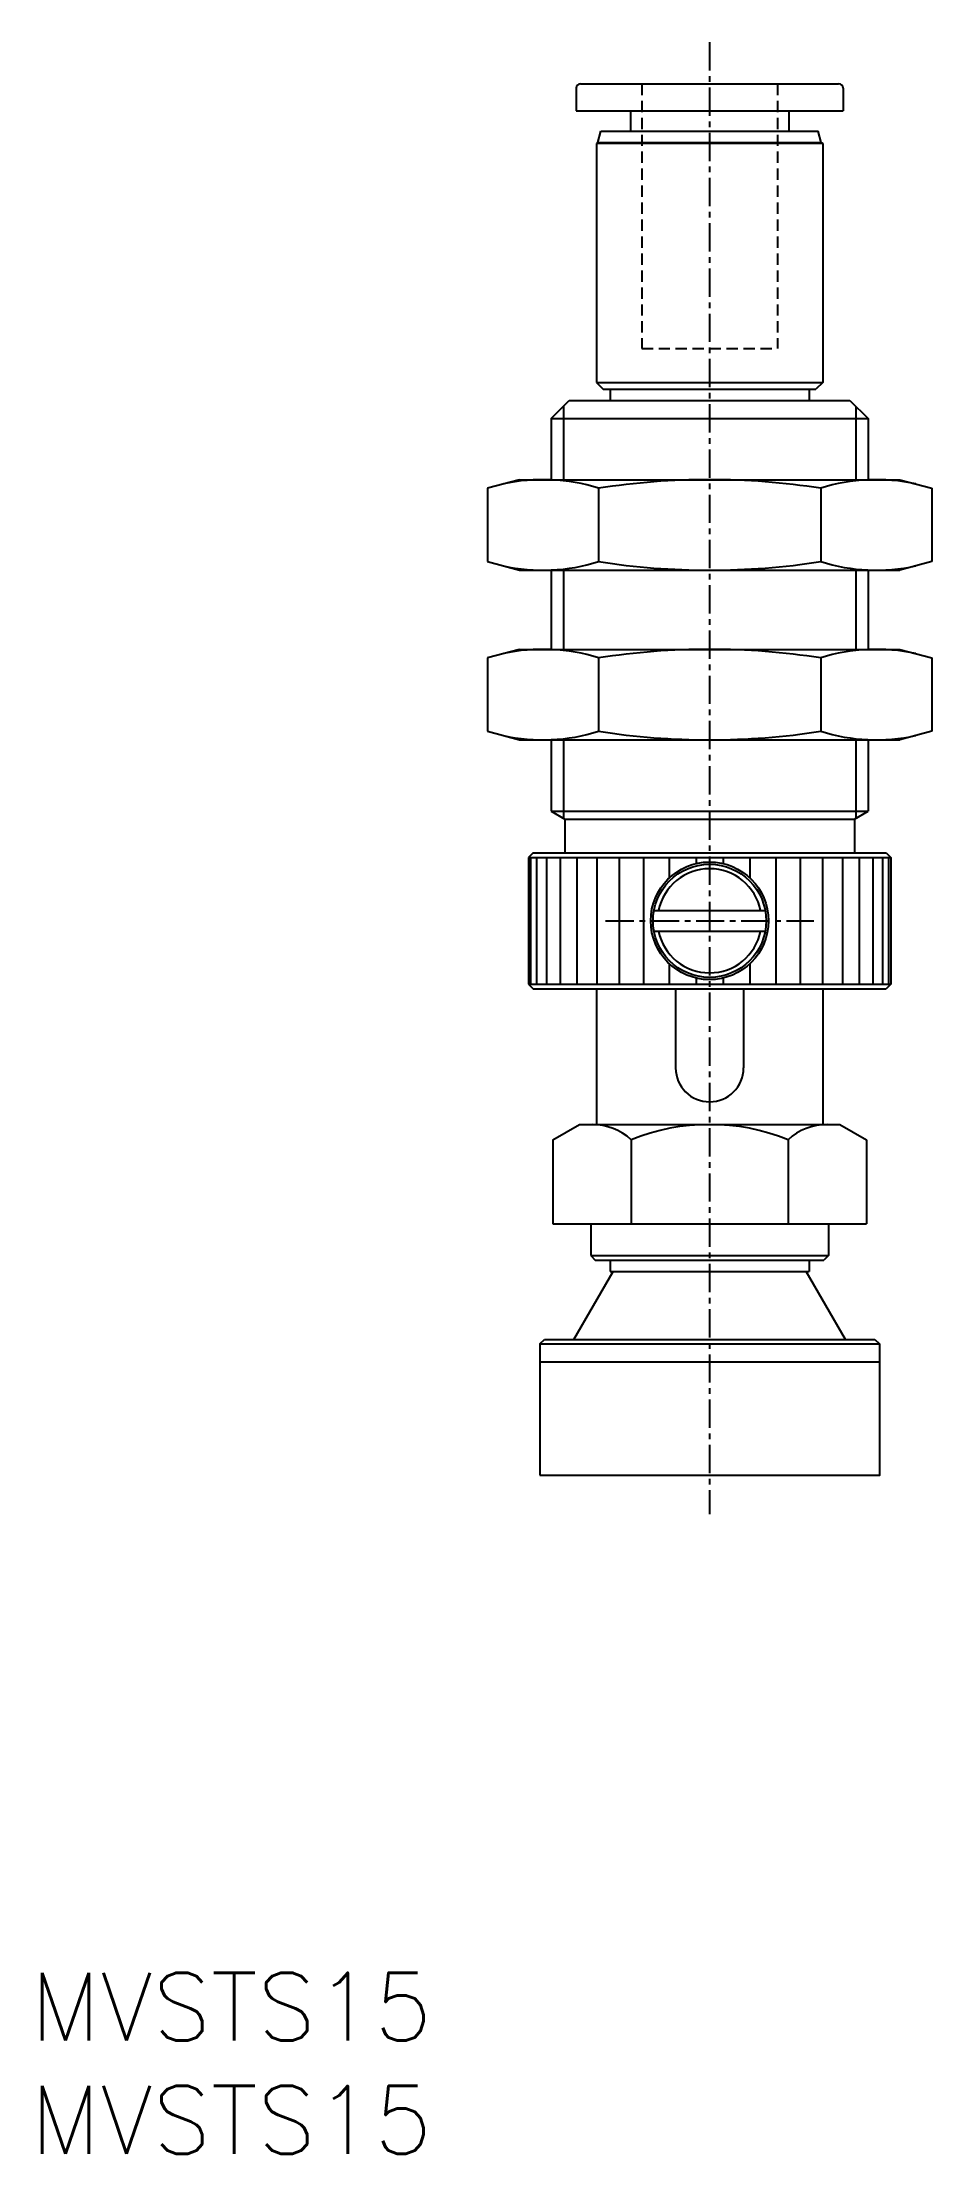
# Model space of a CAD drawing. Extents: x 0.5 to 39.8, y 0 to 93.3.
import ezdxf

# ---------------------------------------------------------------- set-up
doc = ezdxf.new("R2010")
doc.units = 0
doc.linetypes.add('CENTER', pattern=[2, 1.25, -0.25, 0.25, -0.25])
doc.linetypes.add('DASHED', pattern=[0.75, 0.5, -0.25])
doc.layers.get('0').update_dxf_attribs({"linetype": 'CONTINUOUS'})
doc.layers.add('CENTER', color=1, linetype='CENTER')
doc.styles.get("Standard").update_dxf_attribs({"font": 'txt.shx'})

# ---------------------------------------------------------------- blocks, each defined once
blk = doc.blocks.new('*U9')
at = {"color": 7, "linetype": 'CONTINUOUS'}
blk.add_text('MVSTS15', height=3, dxfattribs=at).set_placement((0, 0))
blk = doc.blocks.new('*U10')
at = {"color": 7, "linetype": 'CONTINUOUS'}
blk.add_text('MVSTS15', height=3, dxfattribs=at).set_placement((0, 5))

msp = doc.modelspace()

# ---------------------------------------------------------------- linework, layer by layer
at = {"color": 7, "linetype": 'CONTINUOUS'}
for p, q in [((24.3, 91.5), (35.70001, 91.5)), ((24.10001, 91.3), (24.10001, 90.3)), ((35.89999, 91.3), (35.89999, 90.3)), ((24.10001, 90.3), (35.89999, 90.3)), ((26.5, 90.3), (26.5, 89.40001)), ((33.5, 90.3), (33.5, 89.40001)), ((25.06603, 88.9), (25, 88.86188)), ((25, 88.86188), (25, 78.3)), ((35, 88.86188), (25, 88.86188)), ((25.06602, 88.9), (25.19999, 89.4)), ((25.06602, 88.90001), (34.93398, 88.90001)), ((25.2, 89.40001), (34.8, 89.40001)), ((34.93398, 88.89999), (34.80001, 89.39999)), ((34.93399, 88.89999), (35.00001, 88.86187)), ((35, 88.86188), (35, 78.3)), ((23, 76.69999), (23.8, 77.5)), ((23.8, 77.5), (36.20001, 77.5)), ((25, 78.3), (25.3, 78)), ((25, 78.3), (35, 78.3)), ((25.3, 78), (34.70001, 78)), ((25.60001, 78), (25.60001, 77.5)), ((34.39999, 78), (34.39999, 77.5)), ((35.00001, 78.29999), (34.70001, 77.99999)), ((36.20001, 77.5), (37, 76.69999)), ((23, 76.69999), (37, 76.69999)), ((23, 76.69999), (23, 74)), ((23.5415, 77.2415), (23.5415, 74)), ((36.4585, 77.2415), (36.4585, 74)), ((37, 76.69999), (37, 74)), ((21.60001, 74), (20.18504, 73.62086)), ((21.60001, 74), (38.39999, 74)), ((38.39999, 74), (39.81496, 73.62086)), ((20.18504, 73.62086), (20.18504, 70.37914)), ((25.09253, 73.62086), (25.09253, 70.37914)), ((34.90747, 73.62086), (34.90747, 70.37914)), ((39.81496, 73.62086), (39.81496, 70.37914)), ((20.18504, 70.37914), (21.60001, 70)), ((39.81496, 70.37914), (38.39999, 70)), ((21.60001, 70), (38.39999, 70)), ((23, 70), (23, 66.5)), ((23.5415, 70), (23.5415, 66.5)), ((36.4585, 70), (36.4585, 66.5)), ((37, 70), (37, 66.5)), ((21.6, 66.49999), (20.18504, 66.12085)), ((21.60001, 66.5), (38.39999, 66.5)), ((38.4, 66.5), (39.81496, 66.12087)), ((20.18504, 66.12086), (20.18504, 62.87914)), ((25.09253, 66.12086), (25.09253, 62.87914)), ((34.90747, 66.12086), (34.90747, 62.87914)), ((39.81496, 66.12086), (39.81496, 62.87914)), ((20.18503, 62.87914), (21.59999, 62.5)), ((39.81496, 62.87914), (38.4, 62.5)), ((21.60001, 62.5), (38.39999, 62.5)), ((23, 62.5), (23, 59.34641)), ((23.5415, 62.5), (23.5415, 59.03377)), ((36.4585, 62.5), (36.4585, 59.03377)), ((37, 62.5), (37, 59.34641)), ((23, 59.34641), (37, 59.34641)), ((23, 59.34641), (23.60001, 58.99999)), ((23.60001, 59), (23.60001, 57.5)), ((23.60001, 59), (36.39999, 59)), ((36.39999, 59), (36.39999, 57.5)), ((36.40001, 58.99999), (37.00001, 59.3464)), ((22.2, 57.5), (22, 57.3)), ((22, 57.3), (38, 57.3)), ((22, 57.3), (22, 51.7)), ((22.08936, 57.3), (22.08936, 51.7)), ((22.2, 57.5), (37.8, 57.5)), ((22.35542, 57.3), (22.35542, 51.7)), ((22.79225, 57.3), (22.79225, 51.7)), ((23.39009, 57.3), (23.39009, 51.7)), ((24.13559, 57.3), (24.13559, 51.7)), ((25.01208, 57.3), (25.01208, 51.7)), ((26, 57.3), (26, 51.7)), ((27.07727, 57.3), (27.07727, 51.7)), ((28.21983, 57.3), (28.21983, 56.39499)), ((29.40216, 57.3), (29.40216, 57.03033)), ((30.59784, 57.3), (30.59784, 57.03033)), ((31.78017, 57.3), (31.78017, 56.39499)), ((32.92273, 57.3), (32.92273, 51.7)), ((34, 57.3), (34, 51.7)), ((34.98792, 57.3), (34.98792, 51.7)), ((35.86441, 57.3), (35.86441, 51.7)), ((36.60991, 57.3), (36.60991, 51.7)), ((37.20776, 57.3), (37.20776, 51.7)), ((37.64459, 57.3), (37.64459, 51.7)), ((37.8, 57.5), (38, 57.3)), ((37.91064, 57.3), (37.91064, 51.7)), ((38, 57.3), (38, 51.7)), ((27.54083, 54.95), (32.45917, 54.95)), ((27.54083, 54.05), (32.45917, 54.05)), ((28.21983, 52.60501), (28.21983, 51.7)), ((31.78017, 52.60501), (31.78017, 51.7)), ((22, 51.7), (38, 51.7)), ((22, 51.7), (22.2, 51.5)), ((22.2, 51.5), (37.8, 51.5)), ((25, 51.5), (25, 45.5)), ((28.5, 51.5), (28.5, 48)), ((29.40216, 51.96967), (29.40216, 51.7)), ((30.59784, 51.96967), (30.59784, 51.7)), ((31.5, 51.5), (31.5, 48)), ((35, 51.5), (35, 45.5)), ((38, 51.7), (37.8, 51.5)), ((23.07179, 44.81976), (23.07179, 41.10001)), ((23.0718, 44.81976), (24.25, 45.5)), ((24.25, 45.5), (35.75, 45.5)), ((26.5359, 44.81976), (26.5359, 41.10001)), ((33.46411, 44.81976), (33.46411, 41.10001)), ((35.75, 45.5), (36.9282, 44.81977)), ((36.92821, 44.81976), (36.92821, 41.10001)), ((23.07179, 41.10001), (36.92821, 41.10001)), ((24.75, 41.10001), (24.75, 39.7)), ((35.25, 41.10001), (35.25, 39.7)), ((24.75, 39.7), (35.25, 39.7)), ((24.75001, 39.69999), (24.95, 39.5)), ((24.95, 39.5), (35.05, 39.5)), ((25.60001, 39.5), (25.60001, 39)), ((34.40001, 39.5), (34.40001, 39)), ((35.25, 39.7), (35.05, 39.5)), ((24.00001, 36), (25.73207, 39)), ((25.60001, 39), (34.40001, 39)), ((36.00001, 36.00001), (34.26796, 39)), ((22.5, 35.8), (22.5, 35)), ((22.5, 35.8), (37.5, 35.8)), ((22.50001, 35.80001), (22.70001, 36)), ((22.70001, 36), (37.3, 36)), ((37.30001, 36), (37.5, 35.80001)), ((37.5, 35.8), (37.5, 35)), ((22.5, 35), (22.5, 30)), ((22.5, 35), (37.5, 35)), ((37.5, 35), (37.5, 30)), ((22.5, 30), (37.5, 30))]:
    msp.add_line(p, q, dxfattribs=at)
at = {"color": 3, "linetype": 'DASHED'}
for p, q in [((27, 91.5), (27, 79.8)), ((33, 91.5), (33, 79.8)), ((27, 79.8), (33, 79.8))]:
    msp.add_line(p, q, dxfattribs=at)
at = {"color": 7, "linetype": 'CONTINUOUS'}
for radius in [2.6, 2.5]:
    msp.add_circle((30, 54.5), radius, dxfattribs=at)
for centre, radius, start, end in [((24.3, 91.3), 0.2, 90, 180), ((35.70001, 91.3), 0.2, 0, 90), ((22.63879, 65.87022), 8.12977, 72.432975, 102.43233), ((30, 42.04962), 31.95038, 81.164565, 98.835427), ((37.36121, 65.87022), 8.12977, 77.567111, 107.56703), ((22.63879, 78.12978), 8.12977, 257.56714, 287.56703), ((30, 101.95039), 31.95038, 261.16457, 278.83543), ((37.36121, 78.12978), 8.12977, 252.43297, 282.43221), ((22.63879, 58.37022), 8.12977, 72.432975, 102.43233), ((30, 34.54962), 31.95038, 81.164565, 98.835427), ((37.36121, 58.37022), 8.12977, 77.567111, 107.56703), ((22.63879, 70.62978), 8.12977, 257.56714, 287.56703), ((30, 94.45039), 31.95038, 261.16457, 278.83543), ((37.36121, 70.62978), 8.12977, 252.43297, 282.43221), ((30, 54.5), 2.3, 11.282843, 168.71716), ((30, 54.5), 2.3, 191.28284, 348.71716), ((30, 48), 1.5, 180, 0), ((24.80385, 42.95476), 2.54524, 47.116704, 90), ((30, 36.33942), 9.16059, 67.780688, 112.21931), ((35.19615, 42.95476), 2.54524, 90, 132.88328)]:
    msp.add_arc(centre, radius, start, end, dxfattribs=at)
msp.add_point((37.5, 30), dxfattribs=at)
at = {"layer": 'CENTER', "color": 1, "linetype": 'CENTER'}
for p, q in [((30, 93.33636), (30, 28.27776)), ((25.40001, 54.5), (34.60001, 54.5))]:
    msp.add_line(p, q, dxfattribs=at)

# ---------------------------------------------------------------- block references
at = {"color": 7, "linetype": 'CONTINUOUS'}
for name in ['*U10', '*U9']:
    msp.add_blockref(name, (0, 0), dxfattribs=at)

doc.saveas('drawing.dxf')
